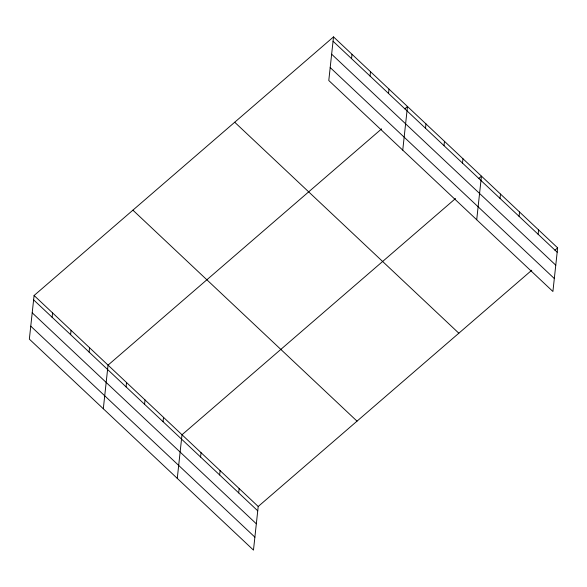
<?xml version="1.0" encoding="UTF-8"?>
<svg xmlns="http://www.w3.org/2000/svg" width="587" height="587" viewBox="0 0 587 587"><rect width="100%" height="100%" fill="white"/><g stroke="black" fill="none" stroke-linecap="round" stroke-linejoin="round"><path stroke-width="0.88" d="M333.526 36.893L328.786 80.514L552.91 291.497L557.65 247.868L333.526 36.893L34.09 295.503L29.35 339.132L253.474 550.107L258.214 506.486L531.756 270.233M52.104 317.259L52.581 312.915M70.594 334.671L71.071 330.32M89.085 352.075L89.562 347.724M103.312 408.75L108.052 365.129L381.594 128.883M126.066 386.884L126.543 382.533M144.556 404.289L145.033 399.938M163.047 421.693L163.516 417.342M177.274 478.376L182.007 434.754L455.549 198.501M200.585 457.031L201.062 452.687M219.641 474.964L220.11 470.62M238.689 492.897L239.158 488.553M351.547 58.649L352.017 54.297M370.037 76.053L370.507 71.702M388.528 93.458L388.998 89.114M402.748 150.14L407.488 106.518L404.766 108.874M425.509 128.274L425.979 123.923M443.992 145.679L444.469 141.328M462.483 163.083L462.96 158.732M476.71 219.765L481.45 176.137L478.721 178.492M500.029 198.421L500.498 194.07M519.077 216.354L519.546 212.002M538.125 234.286L538.602 229.935M554.92 250.223L557.65 247.868M333.056 41.244L557.18 252.219M331.648 54.202L555.772 265.185M330.195 67.556L554.319 278.531M234.712 122.235L458.836 333.211M132.904 210.161L357.028 421.143M34.09 295.503L258.214 506.486M33.613 299.854L257.737 510.829M32.212 312.82L256.328 523.795M30.759 326.167L254.883 537.149"/></g></svg>
